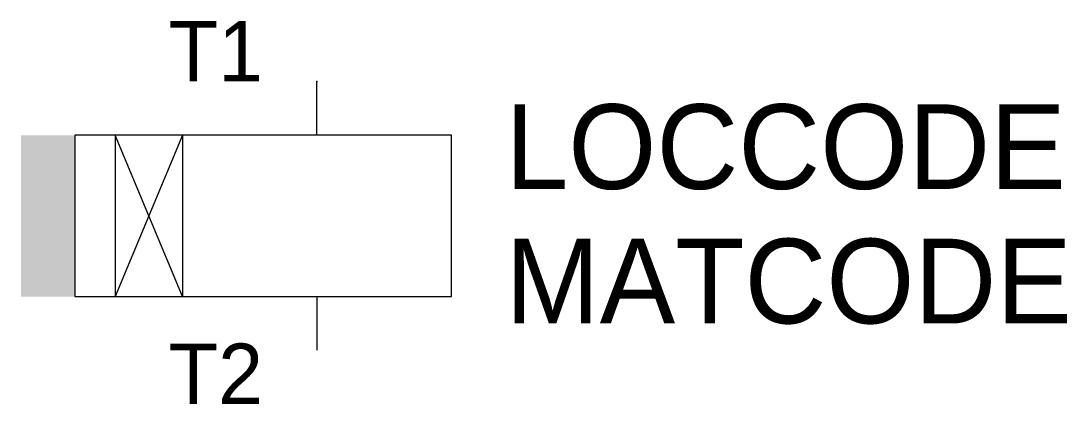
# Model space of a CAD drawing. Extents: x -11 to 27.9, y -7 to 7.2.
import ezdxf
from ezdxf.enums import TextEntityAlignment as Align

# ---------------------------------------------------------------- set-up
doc = ezdxf.new("R2010")
doc.units = 0
doc.layers.get('0').update_dxf_attribs({"linetype": 'CONTINUOUS'})
doc.layers.add('C', color=6, linetype='CONTINUOUS')
doc.layers.add('T2', color=1, linetype='CONTINUOUS')

msp = doc.modelspace()

# ---------------------------------------------------------------- linework, layer by layer
at = {"color": 0}
for p, q in [((0, 3), (0, 5)), ((-7.5, 3), (-9, 3)), ((-9, 3), (-9, -3)), ((-5, 3), (-7.5, -3)), ((-5, -3), (-7.5, 3)), ((-7.5, 3), (-7.5, -3)), ((-5, 3), (-7.5, 3)), ((0, 3), (-5, 3)), ((-5, 3), (-5, -3)), ((5, 3), (0, 3)), ((5, -3), (5, 3)), ((-9, -3), (-7.5, -3)), ((-7.5, -3), (-5, -3)), ((-5, -3), (0, -3)), ((0, -3), (5, -3)), ((0, -3), (0, -5))]:
    msp.add_line(p, q, dxfattribs=at)
msp.add_solid([(-9, 3), (-11, 3), (-9, -3), (-11, -3)], dxfattribs=at)
at = {"layer": 'C', "color": 0}
msp.add_point((0, 5), dxfattribs=at)

# ---------------------------------------------------------------- texts
at = {"color": 0, "linetype": 'CONTINUOUS'}
for tag, p in [('LOCCODE', (7, 1)), ('MATCODE', (7, -4))]:
    msp.add_attdef(tag, p, '', height=3.15, dxfattribs=at)
at = {"layer": 'T2', "color": 0, "linetype": 'CONTINUOUS'}
for tag, p in [('T1', (-2, 5)), ('T2', (-2, -7))]:
    msp.add_attdef(tag, text='', height=2.25, dxfattribs=at).set_placement(p, align=Align.RIGHT)

doc.saveas('drawing.dxf')
